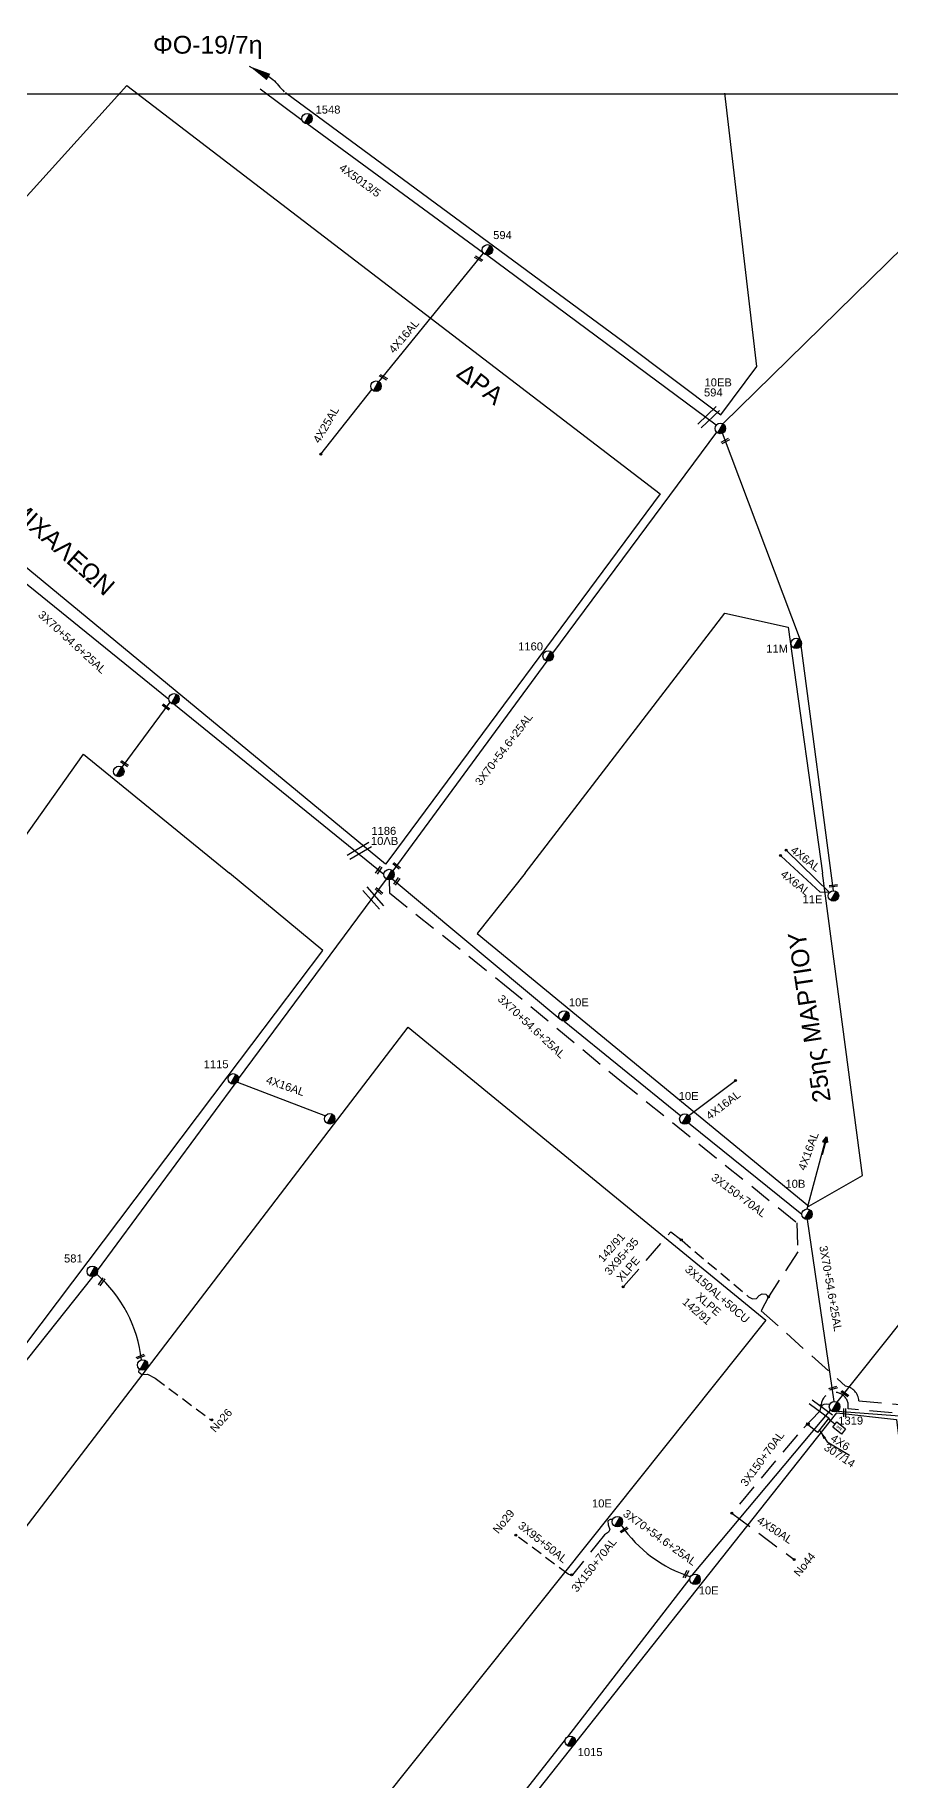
# Model space of a CAD drawing. Header units: millimetres. Extents: x 926 to 2032, y 728 to 1260.
# Drawn here: x 1445.7 to 1541.9, y 1060.9 to 1257.2 of the extents above; entities that cross this region are included whole.
import ezdxf

# ---------------------------------------------------------------- set-up
doc = ezdxf.new("R2010")
doc.units = ezdxf.units.MM
doc.linetypes.add('DASHED', pattern=[19.05, 12.7, -6.35])
doc.linetypes.add('HIDDEN', pattern=[9.525, 6.35, -3.175])
for name, color, linetype in [('Pillar OTE', 7, 'Continuous'), ('Άγνωστα', 7, 'Continuous'), ('Γυμνά εναέρια ΧΤ (3Φ)   4x16AL', 7, 'Continuous'), ('Εναέρια παροχή ΧΤ 4x16', 7, 'SYN_LINE'), ('Επίτονοι', 7, 'Continuous'), ('Επιγραφές - Σχήματα', 7, 'Continuous'), ('Καλώδια ΧΤ   3x95+35 XLPE', 7, 'DASHED'), ('Μηχανική τομή', 7, 'Continuous'), ('Στύλος ΦΜ', 7, 'Continuous'), ('Στύλος ΦΜ @ 1', 7, 'Continuous'), ('Συνδέσεις', 7, 'Continuous'), ('Συνεστραμμένα ΧΤ   3x70+54.6+25 AL', 7, 'SYN_LINE'), ('Τομή', 7, 'Continuous'), ('Υπόβαθρο ΔΕΗ', 7, 'Continuous'), ('Υπόγεια καλώδια Δικτύου ΧΤ και Παρ. ΧΤ - 3X150+70 AL', 7, 'DASHED'), ('Υπόγεια καλώδια Παροχών ΧΤ   4x50AL', 7, 'DASHED'), ('Υπόγεια καλώδια Παροχών ΧΤ   4x6', 7, 'DASHED')]:
    doc.layers.add(name, color=color, linetype=linetype)
doc.styles.get("Standard").update_dxf_attribs({"font": 'arial.ttf'})
doc.linetypes.add('SYN_LINE', pattern='A,0.5,-0.0001,["/\\/\\/\\/",Standard,S=0.1,R=0,X=0,Y=-0.05],-0.25', length=0.7501)
doc.dimstyles.new('ISO-25', dxfattribs={"dimtxt": 2.5, "dimasz": 2.5, "dimexe": 1.25, "dimexo": 0.625, "dimtad": 1, "dimtxsty": 'Standard', "dimcen": 2.5, "dimadec": 0, "dimazin": 0, "dimtfac": 1, "dimtmove": 0, "dimatfit": 3, "dimfxl": 1, "dimarcsym": 0})

# ---------------------------------------------------------------- blocks, each defined once
blk = doc.blocks.new('ΥΠΑΡΧΩΝ ΤΣΙΜΕΝΤΕΝΙΟΣ ΣΤΥΛΟΣ')
at = {"layer": 'Στύλος ΦΜ'}
blk.add_hatch(color=256, dxfattribs=at).paths.add_polyline_path([(-1.29, -2.28, 0.574793), (2.62, 0, 0.268822), (1.3, 2.27)])
blk.add_line((-1.29, -2.28), (1.3, 2.27), dxfattribs=at)
blk.add_circle((0, 0), 2.62, dxfattribs=at)
at = {"layer": 'Στύλος ΦΜ', "flags": 4}
for tag, p in [('ΑΡΙΘΜΟΣ', (-4.68, 8.05)), ('ΤΥΠΟΣ', (-4.91, 3.03))]:
    blk.add_attdef(tag, p, '', height=4, dxfattribs=at)
blk = doc.blocks.new('ΜΗΧΑΝΙΚΗ ΤΟΜΗ')
at = {"layer": 'Μηχανική τομή', "ltscale": 40}
for p, q in [((-1.89, 0.78), (1.89, 0.78)), ((1.89, 0), (-1.89, 0))]:
    blk.add_line(p, q, dxfattribs=at)
blk = doc.blocks.new('ΤΟΜΗ')
at = {"layer": 'Τομή', "ltscale": 40}
for p, q in [((-5.68, 0), (5.68, 0)), ((5.68, -2.33), (-5.68, -2.33))]:
    blk.add_line(p, q, dxfattribs=at)
blk = doc.blocks.new('ΕΠΙΤΟΝΟΣ')
at = {"layer": 'Επίτονοι', "lineweight": 40, "ltscale": 40}
blk.add_hatch(color=256, dxfattribs=at).paths.add_polyline_path([(-1.13, 6.47), (0, 9.1), (1.13, 6.47)])
for p, q in [((-1.13, 6.47), (0, 9.1)), ((0, 9.1), (1.13, 6.47)), ((1.13, 6.47), (-1.13, 6.47)), ((-1.13, 6.47), (0, 6.47)), ((0, 6.47), (0, 0))]:
    blk.add_line(p, q, dxfattribs=at)
blk = doc.blocks.new('_ΣΥΝΔΕΣΗ')
at = {"layer": 'Συνδέσεις', "linetype": 'SYN_LINE', "ltscale": 40}
blk.add_hatch(color=256, dxfattribs=at).paths.add_polyline_path([(0.5, -0.01, 1), (-0.5, -0.01, 1)])
at = {"layer": 'Συνδέσεις'}
blk.add_circle((0, -0.01), 0.5, dxfattribs=at)
blk = doc.blocks.new('TSONTA XT1')
at = {"ltscale": 40}
h = blk.add_hatch(color=256, dxfattribs=at)
h.dxf.hatch_style = 1
h.paths.add_polyline_path([(596, 2487.7), (597.1, 2488.8), (596, 2489.9), (594.9, 2488.8)])
blk.add_lwpolyline([(594.9, 2488.8), (596, 2489.9), (597.1, 2488.8), (596, 2487.7)], close=True, dxfattribs=at)
blk = doc.blocks.new('PILLAR ΟΤΕ')
at = {"layer": 'Pillar OTE', "ltscale": 40}
blk.add_lwpolyline([(-3.3, 2), (3.4, 2), (3.4, -2), (-3.3, -2)], close=True, dxfattribs=at)
at = {"layer": 'Pillar OTE', "insert": (-1.8, 0.7), "char_height": 1.357, "width": 109.961, "attachment_point": 1}
blk.add_mtext('{\\fArial|b1|i0|c161|p34;OTE}', dxfattribs=at)

msp = doc.modelspace()

# ---------------------------------------------------------------- linework, layer by layer
at = {"layer": 'Άγνωστα', "color": 2}
for points in [[(1475.76, 1247.62), (1471.05, 1251.13)], [(1496.16, 1232.68), (1476.34, 1247.24)], [(1522.34, 1213.33), (1496.49, 1232.49)]]:
    msp.add_lwpolyline(points, dxfattribs=at)
at = {"layer": 'Άγνωστα', "color": 2, "linetype": 'SYN_LINE', "ltscale": 20}
msp.add_lwpolyline([(1483.6, 1217.38), (1477.81, 1210.07)], dxfattribs=at)
at = {"layer": 'Άγνωστα', "linetype": 'SYN_LINE', "ltscale": 15}
for points in [[(1535.08, 1160.76), (1534.05, 1160.8), (1529.67, 1164.86)], [(1535.08, 1160.76), (1530.29, 1165.47)]]:
    msp.add_lwpolyline(points, dxfattribs=at)
at = {"layer": 'Άγνωστα', "color": 30, "linetype": 'HIDDEN', "ltscale": 0.2}
msp.add_lwpolyline([(1518.5, 1121.63), (1525.99, 1115.31), (1526.44, 1115.07), (1526.88, 1115.11), (1527.19, 1115.45), (1527.52, 1115.62), (1527.93, 1115.58), (1528.15, 1115.38)], dxfattribs=at)
at = {"layer": 'Άγνωστα', "color": 85, "linetype": 'HIDDEN', "ltscale": 0.2}
msp.add_lwpolyline([(1457.44, 1107.18), (1457.35, 1106.86), (1457.72, 1106.57), (1458.35, 1106.58), (1459.24, 1106.13), (1465.57, 1101.4)], dxfattribs=at)
at = {"layer": 'Άγνωστα', "color": 2, "linetype": 'HIDDEN', "ltscale": 0.2}
msp.add_lwpolyline([(1505.97, 1083.98), (1505.69, 1084.08), (1499.89, 1088.44)], dxfattribs=at)
at = {"layer": 'Άγνωστα', "color": 85, "linetype": 'SYN_LINE', "ltscale": 20}
msp.add_arc((1442.86, 1106.6), 14.9, 6.1979, 48.9555, dxfattribs=at)
at = {"layer": 'Γυμνά εναέρια ΧΤ (3Φ)   4x16AL', "color": 2}
msp.add_lwpolyline([(1484.37, 1218.24), (1496.16, 1232.68)], dxfattribs=at)
at = {"layer": 'Εναέρια παροχή ΧΤ 4x16', "color": 85, "ltscale": 20}
msp.add_lwpolyline([(1468.48, 1139.45), (1478.39, 1135.67)], dxfattribs=at)
at = {"layer": 'Εναέρια παροχή ΧΤ 4x16', "color": 30, "ltscale": 15}
for points in [[(1519.27, 1135.68), (1524.53, 1139.63)], [(1532.57, 1125.18), (1534.53, 1132.48)]]:
    msp.add_lwpolyline(points, dxfattribs=at)
at = {"layer": 'Επιγραφές - Σχήματα'}
msp.add_lwpolyline([(942.21, 1250.61), (1940.69, 1250.61), (1940.69, 743.76), (942.21, 743.76)], close=True, dxfattribs=at)
at = {"layer": 'Καλώδια ΧΤ   3x95+35 XLPE', "color": 30, "ltscale": 0.2}
msp.add_lwpolyline([(1511.96, 1116.5), (1517.23, 1122.59), (1518.33, 1121.77)], dxfattribs=at)
at = {"layer": 'Συνεστραμμένα ΧΤ   3x70+54.6+25 AL', "color": 30, "ltscale": 20}
for points in [[(1523.11, 1213.49), (1560.05, 1249.67)], [(1522.39, 1212.57), (1503.93, 1187.69)], [(1531.82, 1189.16), (1523.05, 1212.44)], [(1535.54, 1160.98), (1531.89, 1188.55)], [(1503.29, 1186.8), (1485.97, 1163.2)], [(1532.57, 1124.01), (1535.58, 1103.53)]]:
    msp.add_lwpolyline(points, dxfattribs=at)
at = {"layer": 'Συνεστραμμένα ΧΤ   3x70+54.6+25 AL', "color": 27, "ltscale": 20}
for points in [[(1460.76, 1182.47), (1442.17, 1197.56)], [(1460.88, 1182.2), (1455.48, 1174.87)], [(1484.95, 1162.8), (1461.34, 1181.97)]]:
    msp.add_lwpolyline(points, dxfattribs=at)
at = {"layer": 'Συνεστραμμένα ΧΤ   3x70+54.6+25 AL', "color": 85, "ltscale": 20}
for points in [[(1468.6, 1139.81), (1485.25, 1162.28)], [(1452.73, 1118.25), (1468.24, 1139.27)], [(1535.95, 1103.46), (1558.28, 1131.43)], [(1436.57, 1097.9), (1452.25, 1117.58)], [(1535.98, 1102.45), (1561.94, 1100.48)]]:
    msp.add_lwpolyline(points, dxfattribs=at)
at = {"layer": 'Συνεστραμμένα ΧΤ   3x70+54.6+25 AL', "color": 30, "ltscale": 15}
for points in [[(1485.9, 1162.33), (1504.74, 1146.57)], [(1505.23, 1146.3), (1518.36, 1135.67)], [(1519.22, 1134.87), (1531.98, 1124.59)]]:
    msp.add_lwpolyline(points, dxfattribs=at)
at = {"layer": 'Συνεστραμμένα ΧΤ   3x70+54.6+25 AL', "color": 2, "ltscale": 20}
for points in [[(1535.19, 1102.59), (1519.66, 1084.02)], [(1519.39, 1083.61), (1505.62, 1065.81)], [(1505.36, 1065.49), (1486.84, 1041.92)]]:
    msp.add_lwpolyline(points, dxfattribs=at)
msp.add_arc((1523.9, 1097.92), 14.79, 214.2253, 252.5286, dxfattribs=at)
at = {"layer": 'Υπόβαθρο ΔΕΗ'}
for points in [[(1485.64, 1164.59), (1485.13, 1163.96), (1435.2, 1205.17), (1423.14, 1215.2), (1456.04, 1251.56), (1516.03, 1205.64), (1485.64, 1164.59)], [(1473.88, 1250.77), (1511.98, 1222.67), (1522.85, 1214.52), (1526.93, 1219.95), (1523.3, 1250.7)], [(1500.84, 1162.95), (1523.32, 1192.19), (1530.44, 1190.63), (1534.31, 1162.95)], [(1441.62, 1162.95), (1451.16, 1176.32), (1467.57, 1162.95)], [(1441.62, 1162.95), (1409.77, 1118.33), (1435.88, 1098.39), (1467.43, 1140.14), (1478.08, 1154.27), (1467.57, 1162.95)], [(1500.84, 1162.95), (1495.44, 1156.16), (1532.77, 1125.51), (1538.82, 1128.94), (1534.31, 1162.95)], [(1534.82, 1098.99), (1537.33, 1097.49)]]:
    msp.add_lwpolyline(points, dxfattribs=at)
for points in [[(1484.97, 1058.85), (1464.64, 1033.32), (1434.52, 1058.85), (1426.55, 1065.73), (1487.67, 1145.63), (1527.92, 1112.66)], [(1489.55, 953.84), (1448.74, 991.58), (1477.19, 1027.72), (1501.58, 1058.85), (1535.91, 1102.23), (1542.62, 1101.48), (1547.84, 1058.85), (1551.34, 1030.07), (1489.55, 953.84), (1489.55, 953.84)]]:
    msp.add_lwpolyline(points, close=True, dxfattribs=at)
at = {"layer": 'Υπόγεια καλώδια Δικτύου ΧΤ και Παρ. ΧΤ - 3X150+70 AL', "color": 30, "ltscale": 0.2}
for points in [[(1485.54, 1162.21), (1485.59, 1160.73), (1498.54, 1150.39), (1511.5, 1139.67), (1531.43, 1123.63), (1531.52, 1120.34), (1528.29, 1115.4)], [(1528.23, 1115.3), (1527.41, 1113.73), (1536.9, 1105.26)], [(1538.4, 1103.6), (1546.35, 1102.91), (1568.69, 1085.86)], [(1534.16, 1102.98), (1533.96, 1102.4), (1531.48, 1099.76), (1524.17, 1091.05)], [(1534.16, 1103.08), (1534.51, 1103.22), (1534.73, 1103.27), (1535.01, 1103.22), (1535.15, 1103.17)], [(1545.93, 1101.86), (1537.18, 1102.71)]]:
    msp.add_lwpolyline(points, dxfattribs=at)
at = {"layer": 'Υπόγεια καλώδια Δικτύου ΧΤ και Παρ. ΧΤ - 3X150+70 AL', "color": 2, "ltscale": 0.2}
msp.add_lwpolyline([(1510.71, 1090.26), (1510.4, 1090.26), (1510.14, 1090.08), (1510.2, 1089.64), (1510.38, 1089.14), (1510.21, 1088.82), (1509.79, 1088.54), (1506.19, 1084.04)], dxfattribs=at)
at = {"layer": 'Υπόγεια καλώδια Δικτύου ΧΤ και Παρ. ΧΤ - 3X150+70 AL', "color": 30, "ltscale": 0.2}
for centre, radius, start, end in [((1536.57, 1103.45), 1.84, 4.4437, 79.7572), ((1535.68, 1103.02), 1.53, 348.3827, 177.145)]:
    msp.add_arc(centre, radius, start, end, dxfattribs=at)
at = {"layer": 'Υπόγεια καλώδια Παροχών ΧΤ   4x50AL', "color": 30, "ltscale": 0.2, "flags": 128}
msp.add_lwpolyline([(1524.09, 1090.97), (1531.12, 1085.73)], dxfattribs=at)
at = {"layer": 'Υπόγεια καλώδια Παροχών ΧΤ   4x6', "color": 30, "linetype": 'DASHED', "ltscale": 0.2}
msp.add_lwpolyline([(1535.71, 1100.97), (1534.96, 1101.56), (1533.75, 1100.03), (1532.76, 1100.81)], dxfattribs=at)

# ---------------------------------------------------------------- block references
at = {"layer": 'Pillar OTE', "xscale": 0.1875, "yscale": 0.1875, "zscale": 0.1875, "rotation": 322.1993472326617}
msp.add_blockref('PILLAR ΟΤΕ', (1536.17, 1100.54), dxfattribs=at)
at = {"layer": 'Επίτονοι', "xscale": 0.2249999999998863, "yscale": 0.2249999999998863, "zscale": 0.2249999999998863, "rotation": 345.0681132355809}
msp.add_blockref('ΕΠΙΤΟΝΟΣ', (1534.22, 1131.31), dxfattribs=at)
at = {"layer": 'Μηχανική τομή'}
for p, xscale, yscale, zscale, rotation in [((1495.57, 1231.98), 0.2500000000000925, 0.2500000000000925, 0.2500000000000925, 329.5588224957265), ((1484.84, 1218.65), 0.2500000000000925, 0.2500000000000925, 0.2500000000000925, 329.5588224957265), ((1523.41, 1211.47), 0.2500000000001291, 0.2500000000001291, 0.2500000000001291, 28.39609072439049), ((1460.5, 1181.72), 0.2500000000000927, 0.2500000000000927, 0.2500000000000927, 142.38231225083), ((1455.83, 1175.36), 0.2500000000002082, 0.2500000000002082, 0.2500000000002082, 145.6624921704046), ((1486.33, 1163.69), 0.2500000000000869, 0.2500000000000869, 0.2500000000000869, 320.1283676251194), ((1484.3, 1163.34), 0.2500000000000413, 0.2500000000000413, 0.2500000000000413, 234.6523521025724), ((1486.33, 1162.09), 0.2500000000000413, 0.2500000000000413, 0.2500000000000413, 234.6523521025724), ((1484.34, 1160.87), 0.2500000000000869, 0.2500000000000869, 0.2500000000000869, 320.1283676251194), ((1535.52, 1161.62), 0.2500000000000931, 0.2500000000000931, 0.2500000000000931, 186.2981593683997), ((1453.11, 1117.04), 0.2499999999995023, 0.2499999999995023, 0.2499999999995023, 234.8704214865308), ((1457.54, 1108.66), 0.2499999999994386, 0.2499999999994386, 0.2499999999994386, 201.5844174351866), ((1535.53, 1104.92), 0.2499999999995454, 0.2499999999995454, 0.2499999999995454, 17.19758847670368), ((1536.76, 1104.32), 0.2499999999995539, 0.2499999999995539, 0.2499999999995539, 324.9704784632879), ((1536.7, 1102.27), 0.2499999999994479, 0.2499999999994479, 0.2499999999994479, 269.0028313086789), ((1511.92, 1089.16), 0.2499999999994526, 0.2499999999994526, 0.2499999999994526, 212.6748023965622), ((1518.86, 1084.14), 0.2499999999994164, 0.2499999999994164, 0.2499999999994164, 240.7554035944917)]:
    msp.add_blockref('ΜΗΧΑΝΙΚΗ ΤΟΜΗ', p, dxfattribs=dict(at, xscale=xscale, yscale=yscale, zscale=zscale, rotation=rotation))
at = {"layer": 'Στύλος ΦΜ @ 1', "ltscale": 40}
ref = msp.add_blockref('ΥΠΑΡΧΩΝ ΤΣΙΜΕΝΤΕΝΙΟΣ ΣΤΥΛΟΣ', (1476.31, 1247.83), dxfattribs=dict(at, xscale=0.2249999999999091, yscale=0.2249999999999091, zscale=0.2249999999999091))
ref.add_attrib('ΤΥΠΟΣ', '1548', (1477.27, 1248.4), dxfattribs={"layer": 'Στύλος ΦΜ', "height": 0.9, "flags": 4})
ref = msp.add_blockref('ΥΠΑΡΧΩΝ ΤΣΙΜΕΝΤΕΝΙΟΣ ΣΤΥΛΟΣ', (1496.61, 1233.07), dxfattribs=dict(at, xscale=0.2249999999999091, yscale=0.2249999999999091, zscale=0.2249999999999091))
ref.add_attrib('ΤΥΠΟΣ', '594', (1497.25, 1234.28), dxfattribs={"layer": 'Στύλος ΦΜ', "height": 0.9, "flags": 4})
at = {"layer": 'Στύλος ΦΜ @ 1', "ltscale": 40, "xscale": 0.2249999999999091, "yscale": 0.2249999999999091, "zscale": 0.2249999999999091}
for p in [(1484.07, 1217.73), (1461.34, 1182.56), (1455.13, 1174.39), (1478.86, 1135.32), (1457.82, 1107.63)]:
    msp.add_blockref('ΥΠΑΡΧΩΝ ΤΣΙΜΕΝΤΕΝΙΟΣ ΣΤΥΛΟΣ', p, dxfattribs=at)
at = {"layer": 'Στύλος ΦΜ @ 1', "ltscale": 40}
ref = msp.add_blockref('ΥΠΑΡΧΩΝ ΤΣΙΜΕΝΤΕΝΙΟΣ ΣΤΥΛΟΣ', (1522.81, 1212.98), dxfattribs=dict(at, xscale=0.2249999999999091, yscale=0.2249999999999091, zscale=0.2249999999999091))
ref.add_attrib('ΤΥΠΟΣ', '594', (1520.97, 1216.58), dxfattribs={"layer": 'Στύλος ΦΜ', "height": 0.9, "flags": 4})
ref.add_attrib('ΑΡΙΘΜΟΣ', '10EB', (1521.03, 1217.71), dxfattribs={"layer": 'Στύλος ΦΜ', "height": 0.9, "flags": 4})
ref = msp.add_blockref('ΥΠΑΡΧΩΝ ΤΣΙΜΕΝΤΕΝΙΟΣ ΣΤΥΛΟΣ', (1503.44, 1187.38), dxfattribs=dict(at, xscale=0.2249999999999091, yscale=0.2249999999999091, zscale=0.2249999999999091))
ref.add_attrib('ΤΥΠΟΣ', '1160', (1500.06, 1188.01), dxfattribs={"layer": 'Στύλος ΦΜ', "height": 0.9, "flags": 4})
ref = msp.add_blockref('ΥΠΑΡΧΩΝ ΤΣΙΜΕΝΤΕΝΙΟΣ ΣΤΥΛΟΣ', (1531.35, 1188.8), dxfattribs=dict(at, xscale=0.2249999999999091, yscale=0.2249999999999091, zscale=0.2249999999999091))
ref.add_attrib('ΤΥΠΟΣ', '11M', (1527.98, 1187.76), dxfattribs={"layer": 'Στύλος ΦΜ', "height": 0.9, "flags": 4})
ref = msp.add_blockref('ΥΠΑΡΧΩΝ ΤΣΙΜΕΝΤΕΝΙΟΣ ΣΤΥΛΟΣ', (1485.54, 1162.8), dxfattribs=dict(at, xscale=0.2249999999999091, yscale=0.2249999999999091, zscale=0.2249999999999091))
ref.add_attrib('ΤΥΠΟΣ', '10ΛB', (1483.5, 1166.13), dxfattribs={"layer": 'Στύλος ΦΜ', "height": 0.9, "flags": 4})
ref.add_attrib('ΑΡΙΘΜΟΣ', '1186', (1483.55, 1167.26), dxfattribs={"layer": 'Στύλος ΦΜ', "height": 0.9, "flags": 4})
ref = msp.add_blockref('ΥΠΑΡΧΩΝ ΤΣΙΜΕΝΤΕΝΙΟΣ ΣΤΥΛΟΣ', (1535.54, 1160.39), dxfattribs=dict(at, xscale=0.2249999999999091, yscale=0.2249999999999091, zscale=0.2249999999999091))
ref.add_attrib('ΤΥΠΟΣ', '11E', (1532.06, 1159.56), dxfattribs={"layer": 'Στύλος ΦΜ', "height": 0.9, "flags": 4})
ref = msp.add_blockref('ΥΠΑΡΧΩΝ ΤΣΙΜΕΝΤΕΝΙΟΣ ΣΤΥΛΟΣ', (1505.23, 1146.89), dxfattribs=dict(at, xscale=0.2249999999999091, yscale=0.2249999999999091, zscale=0.2249999999999091))
ref.add_attrib('ΤΥΠΟΣ', '10E', (1505.77, 1147.97), dxfattribs={"layer": 'Στύλος ΦΜ', "height": 0.9, "flags": 4})
ref = msp.add_blockref('ΥΠΑΡΧΩΝ ΤΣΙΜΕΝΤΕΝΙΟΣ ΣΤΥΛΟΣ', (1468.01, 1139.81), dxfattribs=dict(at, xscale=0.2249999999999091, yscale=0.2249999999999091, zscale=0.2249999999999091))
ref.add_attrib('ΤΥΠΟΣ', '1115', (1464.68, 1141.01), dxfattribs={"layer": 'Στύλος ΦΜ', "height": 0.9, "flags": 4})
ref = msp.add_blockref('ΥΠΑΡΧΩΝ ΤΣΙΜΕΝΤΕΝΙΟΣ ΣΤΥΛΟΣ', (1518.82, 1135.3), dxfattribs=dict(at, xscale=0.2249999999999091, yscale=0.2249999999999091, zscale=0.2249999999999091))
ref.add_attrib('ΤΥΠΟΣ', '10E', (1518.13, 1137.44), dxfattribs={"layer": 'Στύλος ΦΜ', "height": 0.9, "flags": 4})
ref = msp.add_blockref('ΥΠΑΡΧΩΝ ΤΣΙΜΕΝΤΕΝΙΟΣ ΣΤΥΛΟΣ', (1532.57, 1124.59), dxfattribs=dict(at, xscale=0.2249999999999091, yscale=0.2249999999999091, zscale=0.2249999999999091))
ref.add_attrib('ΤΥΠΟΣ', '10B', (1530.14, 1127.56), dxfattribs={"layer": 'Στύλος ΦΜ', "height": 0.9, "flags": 4})
ref = msp.add_blockref('ΥΠΑΡΧΩΝ ΤΣΙΜΕΝΤΕΝΙΟΣ ΣΤΥΛΟΣ', (1452.15, 1118.16), dxfattribs=dict(at, xscale=0.2249999999999091, yscale=0.2249999999999091, zscale=0.2249999999999091))
ref.add_attrib('ΤΥΠΟΣ', '581', (1448.97, 1119.16), dxfattribs={"layer": 'Στύλος ΦΜ', "height": 0.9, "flags": 4})
ref = msp.add_blockref('ΥΠΑΡΧΩΝ ΤΣΙΜΕΝΤΕΝΙΟΣ ΣΤΥΛΟΣ', (1535.66, 1102.94), dxfattribs=dict(at, xscale=0.2249999999999091, yscale=0.2249999999999091, zscale=0.2249999999999091))
ref.add_attrib('ΤΥΠΟΣ', '1319', (1536.08, 1100.92), dxfattribs={"layer": 'Στύλος ΦΜ', "height": 0.9, "flags": 4})
ref = msp.add_blockref('ΥΠΑΡΧΩΝ ΤΣΙΜΕΝΤΕΝΙΟΣ ΣΤΥΛΟΣ', (1511.23, 1090), dxfattribs=dict(at, xscale=0.2249999999999091, yscale=0.2249999999999091, zscale=0.2249999999999091))
ref.add_attrib('ΤΥΠΟΣ', '10E', (1508.37, 1091.61), dxfattribs={"layer": 'Στύλος ΦΜ', "height": 0.9, "flags": 4})
ref = msp.add_blockref('ΥΠΑΡΧΩΝ ΤΣΙΜΕΝΤΕΝΙΟΣ ΣΤΥΛΟΣ', (1519.97, 1083.52), dxfattribs=dict(at, xscale=0.2249999999999091, yscale=0.2249999999999091, zscale=0.2249999999999091))
ref.add_attrib('ΤΥΠΟΣ', '10E', (1520.38, 1081.82), dxfattribs={"layer": 'Στύλος ΦΜ', "height": 0.9, "flags": 4})
ref = msp.add_blockref('ΥΠΑΡΧΩΝ ΤΣΙΜΕΝΤΕΝΙΟΣ ΣΤΥΛΟΣ', (1505.92, 1065.3), dxfattribs=dict(at, xscale=0.2249999999999091, yscale=0.2249999999999091, zscale=0.2249999999999091))
ref.add_attrib('ΤΥΠΟΣ', '1015', (1506.76, 1063.64), dxfattribs={"layer": 'Στύλος ΦΜ', "height": 0.9, "flags": 4})
at = {"layer": 'Συνδέσεις'}
for p, xscale, yscale, zscale in [((1477.85, 1210.08), 0.2250000000000227, 0.2250000000000227, 0.2250000000000227), ((1529.59, 1164.94), 0.2249999999999091, 0.2249999999999091, 0.2249999999999091), ((1530.21, 1165.55), 0.2249999999999091, 0.2249999999999091, 0.2249999999999091), ((1524.53, 1139.62), 0.2249999999999091, 0.2249999999999091, 0.2249999999999091), ((1518.42, 1121.71), 0.2249999999999091, 0.2249999999999091, 0.2249999999999091), ((1511.89, 1116.41), 0.2249999999999091, 0.2249999999999091, 0.2249999999999091), ((1528.23, 1115.3), 0.2249999999999091, 0.2249999999999091, 0.2249999999999091), ((1465.59, 1101.45), 0.2249999999999091, 0.2249999999999091, 0.2249999999999091), ((1534.16, 1103.09), 0.2249999999999091, 0.2249999999999091, 0.2249999999999091), ((1524.1, 1090.97), 0.2249999999999091, 0.2249999999999091, 0.2249999999999091), ((1499.79, 1088.49), 0.2249999999999091, 0.2249999999999091, 0.2249999999999091), ((1531.12, 1085.74), 0.2249999999999091, 0.2249999999999091, 0.2249999999999091), ((1506.08, 1084.02), 0.2249999999999091, 0.2249999999999091, 0.2249999999999091)]:
    msp.add_blockref('_ΣΥΝΔΕΣΗ', p, dxfattribs=dict(at, xscale=xscale, yscale=yscale, zscale=zscale))
at = {"layer": 'Συνδέσεις', "xscale": 0.1695329656584474, "yscale": 0.1695329656584474, "zscale": 0.1695329656584474, "rotation": 38.27583102971441}
msp.add_blockref('TSONTA XT1', (1714.69, 707.15), dxfattribs=at)
at = {"layer": 'Τομή'}
for p, xscale, yscale, zscale, rotation in [((1521.3, 1214.45), 0.2499999999999814, 0.2499999999999814, 0.2499999999999814, 43.55688715136308), ((1482.04, 1165.71), 0.2500000000000085, 0.2500000000000085, 0.2500000000000085, 30.20201847518839), ((1483.52, 1159.95), 0.2499999999999837, 0.2499999999999837, 0.2499999999999837, 131.3744517958896), ((1533.96, 1102.4), 0.2500000000001187, 0.2500000000001187, 0.2500000000001187, 143.6503775278985)]:
    msp.add_blockref('ΤΟΜΗ', p, dxfattribs=dict(at, xscale=xscale, yscale=yscale, zscale=zscale, rotation=rotation))

# ---------------------------------------------------------------- texts
at = {"layer": 'Γυμνά εναέρια ΧΤ (3Φ)   4x16AL', "color": 7, "insert": (1485.41, 1221.93), "char_height": 0.9, "width": 84.1859, "attachment_point": 1, "rotation": 49.7446}
msp.add_mtext('4X16AL', dxfattribs=at)
at = {"layer": 'Εναέρια παροχή ΧΤ 4x16', "color": 7, "char_height": 0.9, "width": 84.1859, "attachment_point": 1}
for insert, rotation in [((1471.92, 1140.19), 340.6838), ((1521.08, 1135.87), 37.4036), ((1531.52, 1129.74), 69.8779)]:
    msp.add_mtext('4X16AL', dxfattribs=dict(at, insert=insert, rotation=rotation))
at = {"layer": 'Επιγραφές - Σχήματα', "insert": (1458.98, 1257.14), "char_height": 2, "width": 22.6323, "attachment_point": 1}
msp.add_mtext('ΦΟ-19/7η', dxfattribs=at)
at = {"layer": 'Επιγραφές - Σχήματα', "color": 7, "char_height": 0.9}
for s, insert, width, attachment_point, rotation in [('4X5013/5', (1482.27, 1240.88), 13.9242, 5, 323.7489), ('4X25AL', (1476.92, 1211.69), 84.1859, 1, 59.7134), ('4X6AL', (1531.19, 1166.08), 84.1859, 1, 322.1088), ('4X6AL', (1530.06, 1163.38), 84.1859, 1, 322.1088), ('142/91', (1508.95, 1119.71), 84.1859, 1, 48.699), ('3X150AL+50CU\\PXLPE', (1521.98, 1115.04), 13.9242, 5, 318.8111), ('142/91', (1520.19, 1113.67), 13.9242, 5, 318.8111), ('No26', (1465.31, 1100.56), 84.1859, 1, 48.699), ('No29', (1498.43, 1090.03), 13.9242, 5, 50.9342), ('3X95+50AL', (1502.84, 1087.69), 13.9242, 5, 321.4964), ('No44', (1532.29, 1085.19), 13.9242, 5, 50.9342)]:
    msp.add_mtext(s, dxfattribs=dict(at, insert=insert, width=width, attachment_point=attachment_point, rotation=rotation))
at = {"layer": 'Επιγραφές - Σχήματα', "char_height": 2, "width": 22.6323, "attachment_point": 1}
for s, insert, rotation in [('ΔΡΑ', (1494.2, 1220.5), 322.4546), ('ΜΑΥΡΟΜΙΧΑΛΕΩΝ', (1436.36, 1211.93), 318.4411), ('25ης ΜΑΡΤΙΟΥ', (1533.27, 1137.03), 98.5801)]:
    msp.add_mtext(s, dxfattribs=dict(at, insert=insert, rotation=rotation))
at = {"layer": 'Καλώδια ΧΤ   3x95+35 XLPE', "color": 7, "insert": (1509.68, 1118.24), "char_height": 0.9, "width": 84.1859, "attachment_point": 1, "rotation": 48.699}
msp.add_mtext('3X95+35\\P XLPE', dxfattribs=at)
at = {"layer": 'Συνεστραμμένα ΧΤ   3x70+54.6+25 AL', "color": 7, "char_height": 0.9, "width": 84.1859, "attachment_point": 1}
for insert, rotation in [((1446.58, 1192.57), 317.7265), ((1495.13, 1173.27), 52.7837), ((1498.29, 1149.37), 317.074), ((1534.83, 1121.13), 279.9688)]:
    msp.add_mtext('3X70+54.6+25AL', dxfattribs=dict(at, insert=insert, rotation=rotation))
at = {"layer": 'Συνεστραμμένα ΧΤ   3x70+54.6+25 AL', "color": 2, "ltscale": 20, "insert": (1512.3, 1091.45), "char_height": 0.9, "width": 84.1859, "attachment_point": 1, "rotation": 324.2734}
msp.add_mtext('3X70+54.6+25AL', dxfattribs=at)
at = {"layer": 'Υπόγεια καλώδια Δικτύου ΧΤ και Παρ. ΧΤ - 3X150+70 AL', "color": 7, "char_height": 0.9, "width": 84.1859, "attachment_point": 1}
for insert, rotation in [((1522.24, 1129.26), 323.4451), ((1525, 1094.41), 53.5544), ((1505.97, 1082.55), 51.6374)]:
    msp.add_mtext('3X150+70AL', dxfattribs=dict(at, insert=insert, rotation=rotation))
at = {"layer": 'Υπόγεια καλώδια Παροχών ΧΤ   4x50AL', "color": 7, "char_height": 0.9, "width": 84.1859, "attachment_point": 1, "rotation": 326.6261}
for s, insert in [('4Χ6', (1535.62, 1099.91)), ('307/14', (1534.88, 1098.9)), ('4X50AL', (1527.34, 1090.68))]:
    msp.add_mtext(s, dxfattribs=dict(at, insert=insert))

# ---------------------------------------------------------------- leaders
at = {"layer": 'Επιγραφές - Σχήματα', "path_type": 1}
msp.add_leader([(1469.8, 1253.74), (1472.46, 1252.23), (1473.73, 1250.84)], dimstyle='ISO-25', override={"dimgap": 0.625, "dimtad": 0}, dxfattribs=at)
at = {"layer": 'Επιγραφές - Σχήματα', "ltscale": 40}
msp.add_leader([(1534.02, 1100.21), (1534.82, 1098.99)], dimstyle='ISO-25', override={"dimasz": 1, "dimtad": 0}, dxfattribs=at)

doc.saveas('drawing.dxf')
